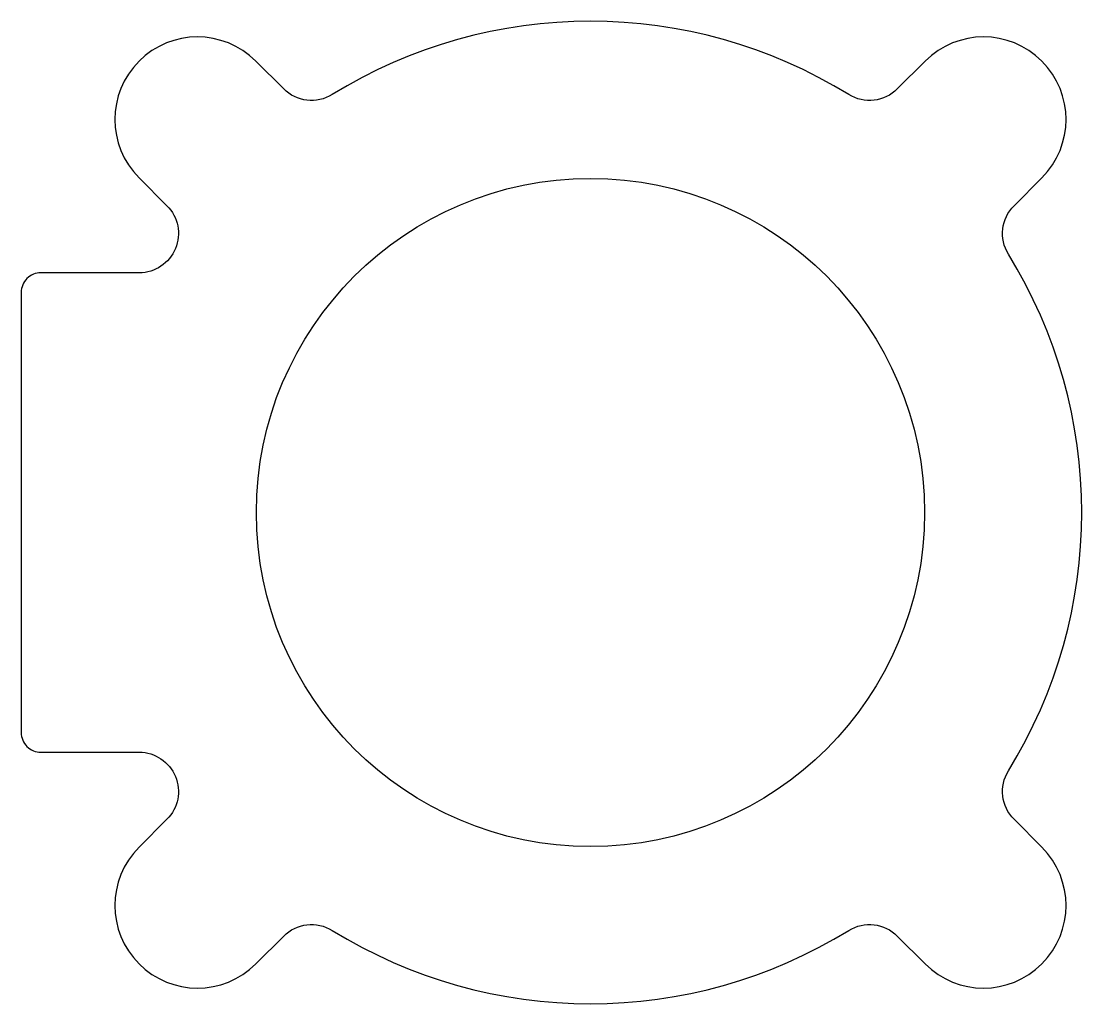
# Model space of a CAD drawing. Header units: millimetres. Extents: x -40.1 to -13.1, y 11 to 36.
import ezdxf

# ---------------------------------------------------------------- set-up
doc = ezdxf.new("R2010")
doc.units = ezdxf.units.MM
doc.layers.get('0').update_dxf_attribs({"linetype": 'CONTINUOUS'})

msp = doc.modelspace()

# ---------------------------------------------------------------- linework, layer by layer
msp.add_lwpolyline([(-37.13, 29.599), (-39.63, 29.599, 0.414214), (-40.13, 29.099), (-40.13, 17.901, 0.414214), (-39.63, 17.401), (-37.13, 17.401, -0.66818), (-36.423, 15.694), (-37.132, 14.985, 1), (-34.163, 12.015), (-33.453, 12.724, -0.347869), (-32.22, 12.868, 0.284147), (-19.075, 12.868, -0.347869), (-17.842, 12.724), (-17.132, 12.015, 1), (-14.163, 14.985), (-14.872, 15.694, -0.347869), (-15.015, 16.927, 0.284147), (-15.015, 30.073, -0.347869), (-14.872, 31.306), (-14.163, 32.015, 1), (-17.132, 34.985), (-17.842, 34.276, -0.347869), (-19.075, 34.133, 0.284147), (-32.22, 34.133, -0.347869), (-33.453, 34.276), (-34.163, 34.985, 1), (-37.132, 32.015), (-36.423, 31.306, -0.668179)], format="xyb", close=True)
msp.add_circle((-25.647, 23.5), 8.5)

doc.saveas('drawing.dxf')
